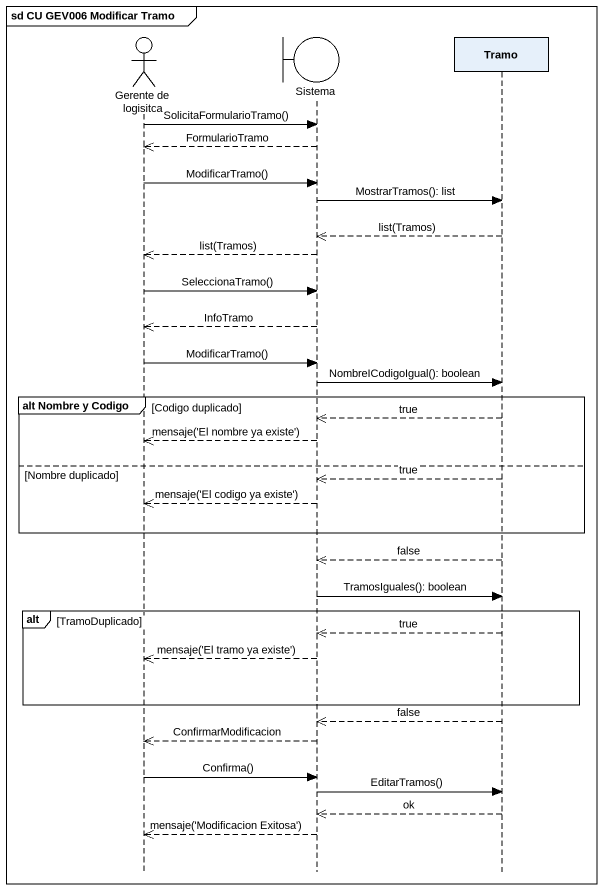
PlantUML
@startuml
mainframe sd CU GEV006 Modificar Tramo
hide footbox
actor "Gerente de logisitca" as Gerente_de_logisitca
boundary Sistema
participant Tramo

Gerente_de_logisitca -> Sistema : SolicitaFormularioTramo()
Sistema -->> Gerente_de_logisitca : FormularioTramo
Gerente_de_logisitca -> Sistema : ModificarTramo()
Sistema -> Tramo : MostrarTramos(): list
Tramo -->> Sistema : list(Tramos)
Sistema -->> Gerente_de_logisitca : list(Tramos)
Gerente_de_logisitca -> Sistema : SeleccionaTramo()
Sistema -->> Gerente_de_logisitca : InfoTramo
Gerente_de_logisitca -> Sistema : ModificarTramo()
Sistema -> Tramo : NombreICodigoIgual(): boolean
group alt Nombre y Codigo [Codigo duplicado]
  Tramo -->> Sistema : true
  Sistema -->> Gerente_de_logisitca : mensaje('El nombre ya existe')
else Nombre duplicado
  Tramo -->> Sistema : true
  Sistema -->> Gerente_de_logisitca : mensaje('El codigo ya existe')
end
Tramo -->> Sistema : false
Sistema -> Tramo : TramosIguales(): boolean
alt TramoDuplicado
  Tramo -->> Sistema : true
  Sistema -->> Gerente_de_logisitca : mensaje('El tramo ya existe')
end
Tramo -->> Sistema : false
Sistema -->> Gerente_de_logisitca : ConfirmarModificacion
Gerente_de_logisitca -> Sistema : Confirma()
Sistema -> Tramo : EditarTramos()
Tramo -->> Sistema : ok
Sistema -->> Gerente_de_logisitca : mensaje('Modificacion Exitosa')
@enduml
